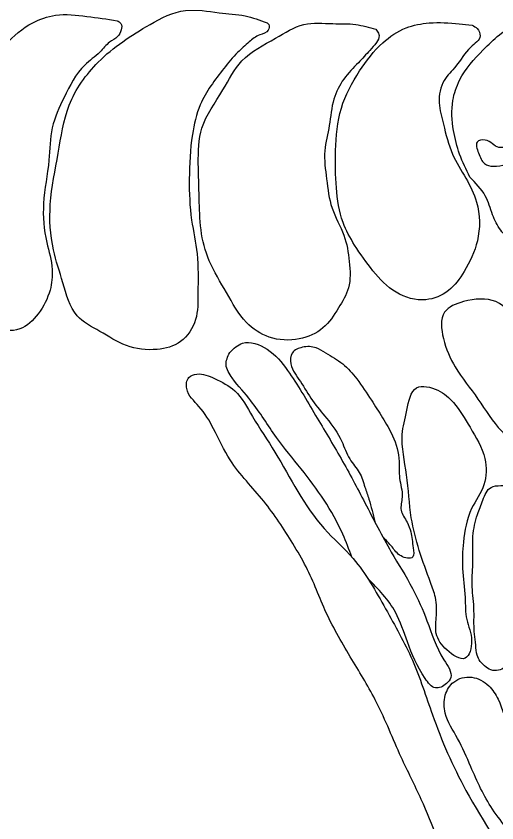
# Model space of a CAD drawing. Header units: millimetres. Extents: x 0 to 1967, y 0 to 3604.
# Drawn here: x 388.6 to 507.7, y 2908.9 to 3108.9 of the extents above; entities that cross this region are included whole.
import ezdxf

# ---------------------------------------------------------------- set-up
doc = ezdxf.new("R2010")
doc.units = ezdxf.units.MM
doc.header["$LTSCALE"] = 1000
doc.layers.add('ceco.net 395', color=7, linetype='Continuous')

msp = doc.modelspace()

# ---------------------------------------------------------------- linework, layer by layer
at = {"layer": 'ceco.net 395'}
for points, knots in [([(413.63, 3107.82), (411.14, 3108.19), (406.08, 3108.94), (398.89, 3109.75), (391.67, 3107.25), (385.42, 3101.85), (379.67, 3093.81), (374.22, 3084.54), (371.59, 3073.12), (368.9, 3061.11), (370.07, 3049.1), (372.86, 3039.87), (376.31, 3032.4), (383.13, 3031.3), (389.5, 3030.32), (394.52, 3035.17), (397.18, 3040.43), (397.9, 3046.75), (395.69, 3053.7), (394.86, 3062.91), (396.99, 3072.24), (396.92, 3081.41), (400.68, 3089.19), (404.04, 3096.18), (409.15, 3099.51), (411.32, 3102.45), (413.76, 3103.6), (414.73, 3105.34), (414.84, 3107.14), (413.99, 3107.62), (413.63, 3107.82)], [0, 0, 0, 0, 0.0102307, 0.0207243, 0.0287311, 0.0403063, 0.0534628, 0.0686629, 0.0833036, 0.1005296, 0.1182922, 0.1307519, 0.1406756, 0.1482284, 0.1572705, 0.1652324, 0.1741208, 0.1810237, 0.1902349, 0.2032875, 0.2178526, 0.2287454, 0.2396163, 0.2524505, 0.259116, 0.2637594, 0.2669779, 0.2695447, 0.2716679, 0.2732211, 0.2732211, 0.2732211, 0.2732211]), ([(450.77, 3107.32), (448.97, 3107.97), (445.13, 3109.36), (438.28, 3109.65), (430.07, 3111.35), (419.68, 3105.88), (409.1, 3098.96), (400.84, 3087.39), (399.13, 3074.69), (396.53, 3062.88), (397.21, 3051.74), (400.31, 3042.87), (402.35, 3034.4), (409.63, 3030.76), (415.74, 3026.72), (423.02, 3025.8), (429.93, 3027.63), (433.74, 3033.61), (433.56, 3041.35), (433.91, 3049.64), (431.7, 3058.89), (431.35, 3068.83), (431.84, 3078.43), (434.04, 3088.18), (438.93, 3094.56), (443.07, 3099.72), (446.18, 3102.4), (448.57, 3104.41), (451.22, 3104.84), (451.46, 3106.73), (450.93, 3107.18), (450.77, 3107.32)], [0, 0, 0, 0, 0.0076659, 0.0163804, 0.0276823, 0.0403865, 0.0617742, 0.0791391, 0.0955315, 0.1128509, 0.1280772, 0.1395173, 0.1514855, 0.1607178, 0.1708032, 0.1811097, 0.1894009, 0.1982655, 0.2072044, 0.220301, 0.2317111, 0.2453524, 0.260317, 0.2706091, 0.2850966, 0.292144, 0.2973495, 0.3016105, 0.3048402, 0.3067646, 0.3075882, 0.3075882, 0.3075882, 0.3075882]), ([(477.72, 3105.74), (476.08, 3106.19), (472.6, 3107.16), (466.63, 3106.96), (459.52, 3107.66), (452.33, 3102.92), (444.15, 3098.92), (439.73, 3089.84), (433.86, 3082.14), (433.65, 3072.42), (434, 3064.07), (434.11, 3055.91), (436.17, 3047.76), (440.85, 3040.5), (444.65, 3033.08), (451.38, 3028.66), (458.52, 3028.3), (465.04, 3031.1), (468.35, 3036.35), (471.64, 3041.67), (471.29, 3048.16), (470.18, 3054.94), (466.38, 3061.19), (465.6, 3068.45), (464.61, 3075.38), (466.47, 3081.89), (466.83, 3088.13), (469.59, 3093.51), (473.17, 3097.07), (475.92, 3100.07), (477.83, 3102.09), (478.69, 3103.71), (478.35, 3104.93), (477.97, 3105.42), (477.72, 3105.74)], [0, 0, 0, 0, 0.0068532, 0.0144562, 0.0241811, 0.0346418, 0.0482023, 0.0598216, 0.0743565, 0.0862539, 0.0977894, 0.1084284, 0.1191028, 0.1311917, 0.1432312, 0.1522447, 0.1622878, 0.1709855, 0.1794271, 0.1868929, 0.1956989, 0.2046862, 0.2146098, 0.2244903, 0.2339167, 0.2425482, 0.2514792, 0.258945, 0.2662577, 0.2718707, 0.2752883, 0.2777393, 0.2786026, 0.2802313, 0.2802313, 0.2802313, 0.2802313]), ([(501.62, 3106.69), (500.54, 3106.81), (497.02, 3107.22), (491.5, 3107.55), (484.78, 3106.32), (478.63, 3102.11), (473.29, 3095.15), (468.5, 3086.22), (467.6, 3076.04), (467.78, 3066.57), (468.89, 3058.38), (472.68, 3051.66), (476.87, 3045.7), (482.27, 3039.94), (489.69, 3037.76), (496.15, 3040.48), (500.19, 3046.12), (503.69, 3053.43), (503.57, 3062.04), (500.1, 3068.94), (496.24, 3074.86), (494.73, 3081.42), (493.04, 3087.47), (494, 3093), (498.18, 3096.74), (500.17, 3100.83), (504.18, 3103.31), (503.11, 3105.93), (502.07, 3106.46), (501.62, 3106.69)], [0, 0, 0, 0, 0.0043713, 0.0143396, 0.0222672, 0.0314769, 0.0436624, 0.0575171, 0.0717527, 0.0841996, 0.0960232, 0.1045091, 0.1150249, 0.1255963, 0.1358693, 0.1439376, 0.1521922, 0.1633406, 0.1763405, 0.1851305, 0.1942918, 0.2047021, 0.2120235, 0.2196718, 0.2257651, 0.2338449, 0.2387376, 0.2413658, 0.2434028, 0.2434028, 0.2434028, 0.2434028]), ([(501.03, 3069.04), (502.47, 3067.58), (505.11, 3064.9), (506.53, 3059.83), (508.3, 3055.96), (511.71, 3052.69), (516.57, 3055.5), (516.12, 3060.48), (517.24, 3065.01), (514.99, 3068.45), (513.52, 3071.74), (509.92, 3072.27), (507.26, 3071.44), (504.17, 3072.23), (503.34, 3074.78), (502.06, 3077.95), (505.78, 3078.67), (507.83, 3075.51), (511.5, 3077.29), (515.01, 3077.69), (519.03, 3082.08), (520.96, 3088.1), (525.38, 3092.98), (526.46, 3097.89), (529.67, 3101.19), (534.45, 3103.04), (532.87, 3107.78), (528.92, 3106.68), (525.45, 3106.44), (522.79, 3108.71), (518.42, 3109.18), (511.44, 3107.34), (504.56, 3100.99), (498.77, 3094.56), (496.32, 3087.37), (496.74, 3080.99), (498.35, 3074.58), (500.13, 3070.9), (501.03, 3069.04)], [0, 0, 0, 0, 0.0081479, 0.0149101, 0.0207412, 0.0257363, 0.0315717, 0.0379648, 0.0447108, 0.0494368, 0.0541152, 0.0582623, 0.0625613, 0.0656215, 0.0697481, 0.0733725, 0.0761532, 0.0812872, 0.0856562, 0.0903536, 0.0956025, 0.10818, 0.115815, 0.1215288, 0.1277331, 0.1344176, 0.1382571, 0.1425325, 0.1483867, 0.1520128, 0.1558961, 0.1656098, 0.1801873, 0.193004, 0.2001116, 0.2102279, 0.2183509, 0.2267027, 0.2267027, 0.2267027, 0.2267027]), ([(525.1, 2991.61), (523.89, 2992.13), (519.7, 2993.93), (515.9, 3000.66), (508.09, 3005.94), (503.29, 3014.09), (497.44, 3021.22), (494.27, 3028.25), (493.45, 3035.97), (500.38, 3038.75), (508.29, 3039.34), (513.79, 3032.14), (519.99, 3025.85), (517.34, 3016.84), (523.36, 3010.74), (526.6, 3003.17), (529.52, 2997.92), (534.98, 2990.99), (528.46, 2990.33), (526.11, 2991.23), (525.1, 2991.61)], [0, 0, 0, 0, 0.0052517, 0.0181754, 0.0294179, 0.0427542, 0.0558578, 0.0661751, 0.0749128, 0.082202, 0.0929259, 0.1047292, 0.1165092, 0.1260314, 0.1379438, 0.1482389, 0.1583804, 0.1661969, 0.1723031, 0.1768985, 0.1768985, 0.1768985, 0.1768985]), ([(441.52, 3025.52), (442.52, 3026.49), (445.1, 3029), (451.67, 3026.57), (457.15, 3019.68), (462.66, 3010.1), (469.23, 2999.28), (475.28, 2987.87), (480.83, 2976.91), (486.76, 2967.66), (490.87, 2958.38), (492.95, 2951.25), (497.19, 2945.69), (495.11, 2943.03), (492.17, 2941.62), (488.36, 2946.81), (485.71, 2952.88), (482.78, 2962.34), (478.34, 2966.86), (475.79, 2969.47)], [0, 0, 0, 0, 0.0052779, 0.0137455, 0.0235768, 0.0412851, 0.0580668, 0.0748169, 0.0934687, 0.1075758, 0.1193817, 0.1336067, 0.1399794, 0.1424195, 0.1463725, 0.150991, 0.1645626, 0.1752527, 0.1897988, 0.1897988, 0.1897988, 0.1897988]), ([(465.29, 3025.44), (464.53, 3025.93), (462.79, 3027.02), (459.74, 3027.08), (456.61, 3025.8), (456.4, 3021.73), (459.35, 3018.25), (461.85, 3013.47), (465.9, 3008.98), (469.27, 3004.26), (470.86, 2999.15), (473.91, 2996), (474.92, 2992.35), (476.37, 2988.36), (477.03, 2985.45), (477.46, 2983.57)], [0, 0, 0, 0, 0.00360901, 0.00815172, 0.0119883, 0.01571747, 0.02240765, 0.02995836, 0.03748939, 0.0467158, 0.05318034, 0.05872716, 0.06393699, 0.06818627, 0.0759526, 0.0759526, 0.0759526, 0.0759526]), ([(471.83, 2974.77), (471.11, 2976.69), (469.26, 2981.61), (465.08, 2989.02), (459.24, 2996.81), (452.68, 3004.59), (447.75, 3012.82), (442.89, 3017.98), (440.04, 3022.31), (441.05, 3024.5), (441.52, 3025.52)], [0, 0, 0, 0, 0.00826532, 0.02121263, 0.03420503, 0.04754003, 0.06241181, 0.07229136, 0.07715145, 0.08143459, 0.08143459, 0.08143459, 0.08143459]), ([(465.29, 3025.44), (466.77, 3024.6), (469.73, 3022.91), (473.39, 3018.69), (476.45, 3014.07), (479.41, 3009.37), (482.33, 3004.56), (483.77, 2999.34), (483.36, 2994.15), (484.74, 2990.21), (483.46, 2986.27), (485.56, 2983.73), (486.63, 2980.54), (486.86, 2977.92), (487.48, 2974.03), (483.44, 2974.86), (481.84, 2977.41), (480.28, 2978.98), (479.47, 2979.79)], [0, 0, 0, 0, 0.00680654, 0.01370213, 0.02227707, 0.02922226, 0.03614059, 0.04498049, 0.05052535, 0.05696258, 0.06134219, 0.06584969, 0.06925087, 0.07469065, 0.07771835, 0.08159983, 0.08587745, 0.0904285, 0.0904285, 0.0904285, 0.0904285]), ([(518.54, 2810.55), (519.62, 2804.75), (521.64, 2793.89), (525.42, 2779.1), (527.7, 2765.9), (527.41, 2754.24), (529.64, 2744.75), (529.98, 2737.04), (532.45, 2731.24), (537.38, 2728.2), (541.89, 2726.88), (548.55, 2727.13), (546.9, 2733.23), (546.83, 2737.67), (549.66, 2742.55), (545.71, 2746.59), (544.03, 2751.19), (545.37, 2755.78), (541.83, 2760.22), (541.54, 2766.44), (536.87, 2774.63), (539.86, 2784.5), (534.3, 2793.89), (533.09, 2802.12), (529.96, 2810.17), (531, 2817.16), (527.71, 2823.48), (530.58, 2831.94), (518.33, 2837.14), (520.78, 2856.11), (514.78, 2873.47), (513.23, 2897.16), (500.2, 2914.79), (492.22, 2933.68), (487.29, 2949.45), (480.05, 2962.06), (473.67, 2973.76), (461.47, 2984.27), (455.11, 2997.65), (447.54, 3008.72), (443.7, 3016.11), (438.21, 3018.93), (434.25, 3020.63), (430.88, 3019.51), (430.45, 3015.39), (434.51, 3012.02), (437.94, 3006.05), (441.91, 2997.29), (450.26, 2989.04), (456.14, 2979.89), (461.6, 2970.77), (465.22, 2960.56), (471.62, 2949.64), (478.7, 2938.16), (483.38, 2926.07), (489, 2915.12), (494.5, 2901.49), (498.36, 2884.95), (507.83, 2869.15), (510.54, 2852.54), (512.98, 2837.86), (514.58, 2825.68), (516.96, 2817.22), (517.98, 2812.89), (518.54, 2810.55)], [0, 0, 0, 0, 0.0238249, 0.0446199, 0.0616996, 0.0777677, 0.0914444, 0.1008202, 0.1089247, 0.1157093, 0.1230211, 0.1293814, 0.136235, 0.1424689, 0.1485172, 0.1560445, 0.1621532, 0.1679721, 0.1737325, 0.1834055, 0.1924735, 0.2105919, 0.220276, 0.2351035, 0.2440465, 0.2546949, 0.2622687, 0.2718999, 0.2850604, 0.3039201, 0.3394564, 0.3615467, 0.3974218, 0.4250737, 0.4445189, 0.463848, 0.4837937, 0.4977619, 0.5281032, 0.5421624, 0.5526015, 0.5604646, 0.5666134, 0.5694526, 0.573251, 0.5804854, 0.5893726, 0.6012064, 0.6189556, 0.6361106, 0.6451216, 0.661802, 0.6796415, 0.6961647, 0.7161738, 0.7318377, 0.74588, 0.7755011, 0.8000114, 0.8190805, 0.8428397, 0.8603565, 0.8685832, 0.8783156, 0.8783156, 0.8783156, 0.8783156]), ([(491.3, 2968.47), (491.78, 2967.25), (492.89, 2964.45), (492.84, 2960.15), (492.29, 2955.35), (494.95, 2951.73), (500.41, 2947.99), (502.16, 2954.73), (499.83, 2959.16), (500.04, 2965.4), (499.04, 2971.7), (499.37, 2979.14), (500.65, 2986.46), (505.23, 2992.39), (505.28, 3000.17), (501.26, 3006.59), (497.76, 3012.73), (493.44, 3016.51), (486.67, 3018.11), (485.48, 3010.85), (483.6, 3004.07), (485.74, 2994.93), (486.18, 2982.46), (489.36, 2973.77), (491.3, 2968.47)], [0, 0, 0, 0, 0.0052082, 0.0120752, 0.0172901, 0.0238392, 0.0304777, 0.0366464, 0.0439704, 0.0514012, 0.0610428, 0.06983, 0.0814136, 0.0903768, 0.0991639, 0.1107067, 0.1206059, 0.1272544, 0.1344453, 0.1426169, 0.1508093, 0.1643962, 0.1788129, 0.2013927, 0.2013927, 0.2013927, 0.2013927]), ([(503.61, 2948.91), (504.55, 2947.9), (506.35, 2945.96), (511.52, 2947.68), (510.61, 2953.18), (510.68, 2958.07), (512.56, 2962.53), (515.17, 2966.03), (519.24, 2967.42), (520.79, 2972.25), (518.66, 2977.21), (518.42, 2983.07), (515.79, 2987.81), (513.33, 2992.66), (509.23, 2992.54), (505.65, 2992.4), (504.23, 2988.79), (502.68, 2984.93), (501.49, 2979.73), (502.04, 2973.96), (501.33, 2968.06), (502.17, 2962.95), (502.05, 2958.8), (502.12, 2955.66), (502.59, 2953.06), (502.58, 2950.64), (503.32, 2949.41), (503.61, 2948.91)], [0, 0, 0, 0, 0.0051858, 0.0099527, 0.0172378, 0.0238711, 0.0303601, 0.0363416, 0.0409428, 0.0467607, 0.054145, 0.062416, 0.0696961, 0.0765673, 0.0817285, 0.0850996, 0.090114, 0.0952617, 0.102646, 0.1110796, 0.1186156, 0.12647, 0.1318303, 0.1353887, 0.1391188, 0.142555, 0.144845, 0.144845, 0.144845, 0.144845]), ([(508.1, 2939.56), (507.4, 2940.74), (505.9, 2943.28), (501.67, 2945.58), (496.89, 2944.42), (494.52, 2940.45), (494.69, 2935.09), (498.36, 2929.67), (501.79, 2921.54), (506.19, 2911.72), (514.44, 2903.1), (515.73, 2892.27), (519.68, 2883.4), (521.96, 2873.21), (522.36, 2863.71), (523.01, 2855.92), (525.33, 2850.79), (525.97, 2845.68), (527.3, 2841.51), (530.13, 2837.13), (533.91, 2840.42), (530.51, 2844.74), (529.95, 2850.66), (527.5, 2857.37), (525.79, 2865.36), (527.11, 2875.02), (524.72, 2885.13), (522.2, 2895.88), (518.4, 2905.12), (518.03, 2915.13), (513.88, 2923.26), (511.09, 2931.61), (509.04, 2937.06), (508.1, 2939.56)], [0, 0, 0, 0, 0.0054837, 0.0118195, 0.0180058, 0.0232428, 0.0292195, 0.0386477, 0.0490635, 0.064964, 0.0819821, 0.0953362, 0.1076739, 0.1211819, 0.1371206, 0.1462619, 0.1523323, 0.1597745, 0.1663344, 0.1717994, 0.1752475, 0.1812492, 0.189705, 0.200039, 0.2096882, 0.2224852, 0.2388059, 0.2511132, 0.2672369, 0.27876, 0.2908469, 0.3035519, 0.3143719, 0.3143719, 0.3143719, 0.3143719])]:
    msp.add_open_spline(points, degree=3, knots=knots, dxfattribs=at)

doc.saveas('drawing.dxf')
